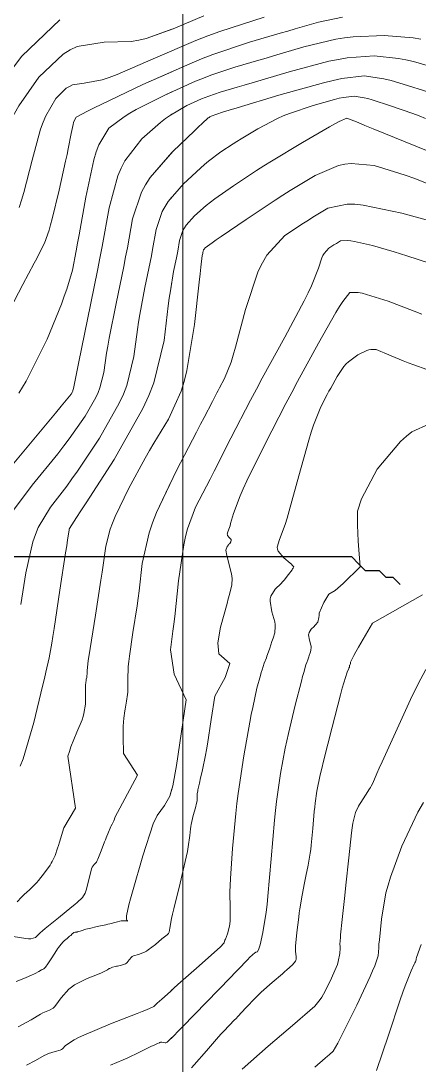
# Model space of a CAD drawing. Header units: millimetres. Extents: x 837475 to 838477, y 1189012 to 1191015.
# Drawn here: x 837853 to 837910.7, y 1190622.3 to 1190773.6 of the extents above; entities that cross this region are included whole.
import ezdxf

# ---------------------------------------------------------------- set-up
doc = ezdxf.new("R2010")
doc.units = ezdxf.units.MM
doc.header["$LTSCALE"] = 0.3
doc.layers.add('COORD', color=253, linetype='Continuous', lineweight=20)
doc.layers.add('DRENAJE', color=5, linetype='Continuous', lineweight=25)
doc.layers.add('COTAS 10', color=7, linetype='Continuous', lineweight=9, true_color=0x6e3e2d)
doc.layers.add('COTAS INT', color=7, linetype='Continuous', lineweight=5, true_color=0x9fa19f)

msp = doc.modelspace()

# ---------------------------------------------------------------- linework, layer by layer
at = {"layer": 'COORD'}
msp.add_line((837876.51, 1189013.87), (837876.51, 1191013.87), dxfattribs=at)
at = {"layer": 'COTAS 10'}
for points in [[(837899.66, 1190774.15), (837896.15, 1190773.46), (837892.79, 1190772.46), (837891.73, 1190772.15), (837890.62, 1190771.83), (837886.15, 1190770.54), (837880.85, 1190768.76), (837879.21, 1190768.12), (837877.5, 1190767.42), (837870.7, 1190764.39)], [(837874.92, 1190766.27), (837870.7, 1190764.39), (837864.79, 1190761.57), (837863.64, 1190761.01), (837862.7, 1190760.54), (837861.05, 1190759.66), (837860.77, 1190759.13), (837860.69, 1190758.9), (837860.62, 1190758.62), (837860.34, 1190757.3), (837859.91, 1190755.08), (837859.73, 1190754.24), (837859.53, 1190753.3), (837858.57, 1190749.07), (837857.57, 1190744.94), (837857.34, 1190744.05), (837857.12, 1190743.28), (837856.48, 1190741.43), (837855.67, 1190739.82), (837855.35, 1190739.21), (837854.98, 1190738.52), (837853.31, 1190735.4), (837851.38, 1190731.68)], [(837917.14, 1190752.74), (837910.26, 1190755.45), (837904.08, 1190758), (837902.89, 1190758.49), (837901.92, 1190758.89), (837900.26, 1190759.55), (837899.15, 1190759.04), (837898.52, 1190758.69), (837897.76, 1190758.26), (837893.83, 1190755.98), (837889.36, 1190753.29), (837888.25, 1190752.6), (837887.19, 1190751.93), (837883.83, 1190749.74), (837881.14, 1190747.83), (837880.5, 1190747.35), (837879.91, 1190746.89), (837878.18, 1190745.39), (837876.99, 1190744.01), (837876.74, 1190743.62), (837876.53, 1190743.23), (837876.05, 1190741.82), (837875.77, 1190740.26), (837875.68, 1190739.78), (837875.58, 1190739.28), (837875.18, 1190737.31), (837874.7, 1190734.49)], [(837874.92, 1190735.81), (837874.7, 1190734.49), (837874.55, 1190733.46), (837874.4, 1190732.32), (837873.8, 1190727.31), (837872.29, 1190721.18), (837871.57, 1190719.34), (837870.72, 1190717.44), (837866.55, 1190710.06), (837862.49, 1190703.79), (837861.72, 1190702.59), (837861.09, 1190701.62), (837860.09, 1190700.06), (837860.07, 1190700.02), (837860.06, 1190700.01), (837860.06, 1190700), (837860.05, 1190699.98), (837860.05, 1190699.94), (837860.05, 1190699.92), (837860.04, 1190699.9), (837860.03, 1190699.8), (837859.81, 1190698.39), (837859.69, 1190697.55), (837859.53, 1190696.51), (837858.71, 1190691.11), (837857.86, 1190685.53), (837857.68, 1190684.39), (837857.52, 1190683.41), (837857.14, 1190681.29), (837856.67, 1190679.24), (837856.45, 1190678.3), (837856.19, 1190677.2), (837854.93, 1190671.91), (837853.39, 1190666.65), (837852.95, 1190665.57)], [(837853.86, 1190622.24), (837855.15, 1190622.93), (837856.44, 1190623.66), (837856.76, 1190623.81), (837857.06, 1190623.94), (837858, 1190624.21), (837858.74, 1190624.43), (837858.91, 1190624.52), (837859.07, 1190624.63), (837859.53, 1190625.12), (837860.75, 1190625.94), (837861.4, 1190626.26), (837862.17, 1190626.61), (837866.05, 1190628.22), (837869.89, 1190629.74), (837870.63, 1190630.04), (837871.24, 1190630.29), (837872.29, 1190630.75), (837872.55, 1190630.99), (837872.67, 1190631.1), (837872.81, 1190631.22), (837873.46, 1190631.82), (837874.7, 1190632.94), (837875.21, 1190633.4), (837875.79, 1190633.92), (837878.48, 1190636.3), (837881.03, 1190638.56), (837881.51, 1190639), (837881.9, 1190639.36), (837882.51, 1190639.98), (837882.57, 1190640.24), (837882.61, 1190640.36), (837882.67, 1190640.51), (837882.98, 1190641.27), (837883.27, 1190642.38), (837883.32, 1190642.76), (837883.35, 1190643.16), (837883.35, 1190644.89), (837883.34, 1190647.4), (837883.38, 1190648.3), (837883.42, 1190649.3), (837883.7, 1190653.67), (837884.18, 1190658.74), (837884.35, 1190660.19), (837884.54, 1190661.65), (837885.36, 1190667.08), (837886.22, 1190671.97), (837886.43, 1190673.08), (837886.63, 1190674.1), (837887.25, 1190676.9), (837887.75, 1190678.76), (837887.86, 1190679.18), (837887.98, 1190679.55), (837888.31, 1190680.54), (837888.61, 1190681.31), (837888.69, 1190681.54), (837888.78, 1190681.78), (837889.1, 1190682.72), (837889.42, 1190683.67), (837889.5, 1190683.91), (837889.58, 1190684.14), (837889.83, 1190684.92), (837889.91, 1190685.83), (837889.87, 1190686.15), (837889.82, 1190686.5), (837889.41, 1190687.99), (837889.14, 1190689.51), (837889.17, 1190689.87), (837889.24, 1190690.22), (837889.88, 1190691.24), (837890.74, 1190692.09), (837890.96, 1190692.33), (837891.17, 1190692.56), (837891.84, 1190693.38), (837892.33, 1190694.05), (837892.42, 1190694.18), (837892.49, 1190694.29), (837892.6, 1190694.51), (837892.37, 1190694.74), (837892.23, 1190694.87), (837892.05, 1190695.02), (837891.13, 1190695.77), (837890.33, 1190696.74), (837890.24, 1190697.03), (837890.2, 1190697.33), (837890.5, 1190698.47), (837891.33, 1190700.61), (837891.62, 1190701.53), (837891.94, 1190702.6), (837893.32, 1190707.66), (837894.76, 1190712.84), (837895.11, 1190713.99), (837895.45, 1190715.01), (837896.5, 1190717.66), (837897.43, 1190719.45), (837897.68, 1190719.94), (837897.94, 1190720.41), (837898.85, 1190722.08), (837899.86, 1190723.55), (837900.18, 1190723.91), (837900.51, 1190724.23), (837901.87, 1190725.21), (837903.16, 1190725.83), (837903.46, 1190725.93), (837903.73, 1190726), (837904.5, 1190725.99), (837905.2, 1190725.72), (837905.43, 1190725.62), (837905.68, 1190725.52), (837906.69, 1190725.06), (837908.44, 1190724.34), (837909.16, 1190724.07), (837909.97, 1190723.76), (837913.73, 1190722.4)], [(837911.06, 1190639.75), (837910.35, 1190637.88), (837910.33, 1190637.67), (837910.33, 1190637.62), (837910.32, 1190637.59), (837910.32, 1190637.5), (837910.2, 1190637.24), (837910.13, 1190637.08), (837910.04, 1190636.89), (837909.58, 1190635.92), (837908.72, 1190633.75), (837908.39, 1190632.81), (837908.01, 1190631.73), (837906.3, 1190626.58), (837904.56, 1190621.47)], [(837874.7, 1190632.94), (837874.92, 1190633.15)]]:
    msp.add_lwpolyline(points, dxfattribs=at)
at = {"layer": 'COTAS INT'}
for points in [[(837879.57, 1190774.35), (837875.09, 1190772.49), (837871.21, 1190771.09), (837870.13, 1190770.84), (837869.04, 1190770.66), (837865.09, 1190770.54), (837861.21, 1190769.93), (837860.18, 1190769.45), (837859.17, 1190768.83), (837855.64, 1190765.45), (837852.73, 1190761.31), (837852.1, 1190760.22), (837851.55, 1190759.14), (837850.22, 1190755.41), (837849.17, 1190751.7), (837848.8, 1190750.62), (837848.39, 1190749.53)], [(837852.8, 1190746.58), (837853.14, 1190747.63), (837853.47, 1190748.75), (837854.67, 1190753.42), (837855.91, 1190757.93), (837856.28, 1190758.95), (837856.65, 1190759.88), (837858.09, 1190762.39), (837859.63, 1190763.87), (837860.08, 1190764.14), (837860.53, 1190764.35), (837862.23, 1190764.62), (837864.82, 1190765.08), (837865.84, 1190765.41), (837866.99, 1190765.84), (837872.23, 1190768.13), (837878.39, 1190770.8), (837880.12, 1190771.47), (837881.87, 1190772.11), (837888.27, 1190774.16)], [(837848.8, 1190762.75), (837853.19, 1190768.51), (837858.7, 1190773.79)], [(837874.92, 1190772.43), (837871.21, 1190771.09)], [(837910.99, 1190770.99), (837909.89, 1190771.16), (837905.66, 1190771.49), (837901.18, 1190771.32), (837899.93, 1190771.16), (837898.66, 1190770.96), (837894.04, 1190769.86), (837889.66, 1190768.56), (837888.56, 1190768.23), (837887.5, 1190767.92), (837884.04, 1190766.92), (837880.56, 1190765.75), (837879.48, 1190765.33), (837878.36, 1190764.87), (837873.9, 1190762.88), (837869.75, 1190760.77), (837868.83, 1190760.24), (837868, 1190759.73), (837865.81, 1190758.09), (837864.35, 1190755.64), (837863.97, 1190754.63), (837863.61, 1190753.48), (837862.44, 1190748.09), (837861.48, 1190742.61), (837861.26, 1190741.39), (837861.07, 1190740.31), (837860.52, 1190737.49), (837859.71, 1190734.76), (837859.34, 1190733.73), (837858.91, 1190732.59), (837856.84, 1190727.49), (837853.8, 1190721.42), (837852.76, 1190719.66)], [(837914.22, 1190766.47), (837909.94, 1190767.73), (837908.84, 1190767.98), (837907.77, 1190768.19), (837904.22, 1190768.57), (837900.33, 1190768.27), (837899.04, 1190768.05), (837897.66, 1190767.77), (837891.92, 1190766.27), (837886.54, 1190764.66), (837885.39, 1190764.31), (837884.37, 1190764.01), (837881.92, 1190763.3), (837880.27, 1190762.74), (837879.75, 1190762.54), (837879.22, 1190762.32), (837877.09, 1190761.37), (837874.71, 1190759.98), (837874.01, 1190759.47), (837873.29, 1190758.92), (837870.57, 1190756.52), (837868.13, 1190753.33), (837867.58, 1190752.28), (837867.1, 1190751.16), (837865.84, 1190746.52), (837864.83, 1190740.93), (837864.5, 1190739.22), (837864.15, 1190737.43), (837862.71, 1190730.35), (837861.44, 1190724.22), (837861.19, 1190723.02), (837860.99, 1190722.05), (837860.66, 1190720.35), (837860.58, 1190720.06), (837860.55, 1190719.97), (837860.51, 1190719.88), (837860.31, 1190719.52), (837858.89, 1190717.76), (837858.08, 1190716.78), (837857.1, 1190715.59), (837852.03, 1190709.52)], [(837874.92, 1190769.3), (837872.23, 1190768.13)], [(837912.78, 1190763.09), (837907.81, 1190764.66), (837906.68, 1190764.97), (837905.64, 1190765.22), (837902.78, 1190765.65), (837899.57, 1190765.26), (837898.31, 1190764.99), (837896.89, 1190764.66), (837890.44, 1190762.86), (837884.38, 1190761.03), (837883.21, 1190760.68), (837882.25, 1190760.38), (837880.61, 1190759.83), (837880.41, 1190759.71), (837880.36, 1190759.68), (837880.31, 1190759.65), (837880.17, 1190759.56), (837879.3, 1190758.76), (837878.8, 1190758.28), (837878.19, 1190757.7), (837875.05, 1190754.68), (837871.8, 1190750.91), (837871.12, 1190749.86), (837870.54, 1190748.8), (837869.24, 1190744.95), (837868.47, 1190740.71), (837868.22, 1190739.41), (837867.96, 1190738.04), (837866.86, 1190732.67), (837865.86, 1190727.64), (837865.64, 1190726.5), (837865.46, 1190725.47), (837865.04, 1190722.67), (837864.48, 1190720.43), (837864.22, 1190719.75), (837863.91, 1190719.05)], [(837873.9, 1190762.88), (837874.92, 1190763.34)], [(837911.69, 1190759.48), (837910.74, 1190759.85), (837909.81, 1190760.2), (837906.61, 1190761.34), (837903.94, 1190762.2), (837903.33, 1190762.36), (837902.79, 1190762.5), (837901.34, 1190762.73), (837899.79, 1190762.54), (837899.18, 1190762.41), (837898.5, 1190762.25), (837895.38, 1190761.38), (837891.96, 1190760.21), (837891.07, 1190759.85), (837890.22, 1190759.47), (837887.38, 1190758), (837884.94, 1190756.53), (837884.34, 1190756.16), (837883.78, 1190755.81), (837882, 1190754.65), (837880.22, 1190753.29), (837879.65, 1190752.82), (837879.05, 1190752.29), (837876.61, 1190750.03), (837874.39, 1190747.46), (837873.93, 1190746.74), (837873.53, 1190746.02), (837872.65, 1190743.39), (837872.12, 1190740.49), (837871.95, 1190739.59), (837871.77, 1190738.66), (837871.02, 1190734.99), (837870.28, 1190731.07), (837870.1, 1190729.98), (837869.93, 1190728.9), (837869.42, 1190724.99), (837868.38, 1190720.8), (837867.89, 1190719.53), (837867.3, 1190718.23), (837864.43, 1190713.15), (837861.23, 1190708.36), (837860.45, 1190707.23), (837859.7, 1190706.19), (837857.36, 1190703.15), (837855.55, 1190700.19), (837855.14, 1190699.19), (837854.77, 1190698.12), (837853.76, 1190693.6), (837853.03, 1190689.02)], [(837874.92, 1190760.1), (837874.71, 1190759.98)], [(837874.92, 1190754.53), (837871.8, 1190750.91)], [(837852.51, 1190645.94), (837853.15, 1190646.62), (837853.34, 1190646.8), (837853.53, 1190647), (837854.28, 1190647.69), (837855.1, 1190648.49), (837855.34, 1190648.75), (837855.58, 1190649.02), (837856.48, 1190650.12), (837857.28, 1190651.24), (837857.45, 1190651.51), (837857.6, 1190651.78), (837857.99, 1190652.62), (837858.34, 1190653.69), (837858.48, 1190654.1), (837858.62, 1190654.56), (837859.28, 1190656.63), (837860.97, 1190659.5), (837859.85, 1190667.03), (837860.07, 1190667.72), (837860.3, 1190668.39), (837861.17, 1190670.53), (837861.91, 1190672.33), (837862.06, 1190672.78), (837862.18, 1190673.21), (837862.39, 1190674.59), (837862.43, 1190675.68), (837862.43, 1190675.92), (837862.43, 1190676.14), (837862.43, 1190676.72), (837862.42, 1190677.13), (837862.42, 1190677.24), (837862.42, 1190677.34), (837862.45, 1190677.7), (837862.49, 1190678.03), (837862.51, 1190678.11), (837862.52, 1190678.2), (837862.58, 1190678.47), (837862.62, 1190678.77), (837862.63, 1190678.87), (837862.63, 1190678.97), (837862.63, 1190679.4), (837862.8, 1190680.92), (837862.92, 1190681.72), (837863.06, 1190682.67), (837863.84, 1190687.47), (837864.65, 1190692.56), (837864.83, 1190693.7), (837864.98, 1190694.73), (837865.34, 1190697.47), (837865.98, 1190699.97), (837866.31, 1190700.84), (837866.71, 1190701.79), (837868.69, 1190705.89), (837871.04, 1190710.23), (837871.67, 1190711.33), (837872.29, 1190712.4), (837874.44, 1190715.89), (837876.28, 1190719.96), (837876.7, 1190721.38), (837877.09, 1190722.93), (837878.18, 1190729.63), (837878.87, 1190735.75), (837879.01, 1190736.94), (837879.12, 1190737.92), (837879.33, 1190739.63), (837879.39, 1190739.9), (837879.4, 1190739.97), (837879.42, 1190740.04), (837879.45, 1190740.25), (837879.52, 1190740.45), (837879.55, 1190740.5), (837879.59, 1190740.55), (837879.75, 1190740.74), (837880.78, 1190741.48), (837881.35, 1190741.89), (837882.06, 1190742.37), (837885.67, 1190744.83), (837889.9, 1190747.64), (837891, 1190748.35), (837892.07, 1190749.03), (837895.67, 1190751.23), (837899.05, 1190752.67), (837899.98, 1190752.87), (837900.91, 1190752.98), (837904.24, 1190752.65), (837907.8, 1190751.57), (837908.86, 1190751.2), (837909.97, 1190750.81), (837914.24, 1190749.13)], [(837913.68, 1190744.25), (837908.23, 1190745.75), (837902.66, 1190746.92), (837901.43, 1190747.04), (837900.34, 1190747.07), (837897.5, 1190746.48), (837895.36, 1190745.17), (837894.7, 1190744.75), (837894.01, 1190744.3), (837891.31, 1190742.5), (837888.67, 1190739.67), (837888.03, 1190738.57), (837887.43, 1190737.34), (837885.59, 1190731.78), (837884.16, 1190726.33), (837883.82, 1190725.17), (837883.5, 1190724.16), (837882.57, 1190721.78), (837881.83, 1190720.42), (837881.63, 1190720.05), (837881.44, 1190719.7), (837880.79, 1190718.44), (837879.62, 1190716.16), (837879.09, 1190715.16), (837878.48, 1190713.99), (837875.58, 1190708.44), (837872.71, 1190702.35)], [(837874.39, 1190747.46), (837874.92, 1190748.07)], [(837912.37, 1190738.45), (837908.97, 1190739.59), (837908.05, 1190739.88), (837907.15, 1190740.16), (837903.97, 1190741.06), (837901.37, 1190741.67), (837900.83, 1190741.76), (837900.36, 1190741.82), (837899.33, 1190741.73), (837898.76, 1190741.38), (837898.58, 1190741.27), (837898.4, 1190741.15), (837897.68, 1190740.67), (837896.97, 1190739.91), (837896.8, 1190739.62), (837896.64, 1190739.29), (837896.15, 1190737.8), (837895.14, 1190735.22), (837894.66, 1190734.2), (837894.08, 1190733.05), (837891.28, 1190727.8), (837888.02, 1190721.84), (837887.17, 1190720.24), (837886.33, 1190718.66), (837883.48, 1190713.15), (837881.03, 1190708.35), (837880.46, 1190707.22), (837879.92, 1190706.18), (837878.35, 1190703.15), (837877.19, 1190700.01), (837876.91, 1190698.9), (837876.66, 1190697.69), (837875.9, 1190692.45), (837875.34, 1190687.31), (837875.21, 1190686.17), (837875.08, 1190685.15), (837874.7, 1190682.45), (837875.24, 1190678.95), (837876.99, 1190675.21), (837875.61, 1190665.67), (837875.04, 1190662.72), (837874.61, 1190661.26)], [(837852.66, 1190627.8), (837854.52, 1190628.84), (837855.91, 1190629.66), (837856.21, 1190629.82), (837856.49, 1190629.95), (837857.18, 1190630.21), (837857.73, 1190630.53), (837857.92, 1190630.71), (837858.11, 1190630.93), (837858.9, 1190632.03), (837860, 1190633.28), (837860.39, 1190633.58), (837860.82, 1190633.88), (837862.67, 1190634.8), (837864.39, 1190635.5), (837864.74, 1190635.64), (837865.03, 1190635.77), (837865.61, 1190636.08), (837865.85, 1190636.25), (837865.93, 1190636.28), (837866.01, 1190636.32), (837866.33, 1190636.44), (837866.75, 1190636.55), (837866.88, 1190636.58), (837867.03, 1190636.62), (837867.64, 1190636.75), (837868.21, 1190636.95), (837868.34, 1190637.03), (837868.45, 1190637.12), (837868.73, 1190637.51), (837869.06, 1190637.92), (837869.19, 1190638.01), (837869.35, 1190638.09), (837870.07, 1190638.31), (837870.97, 1190638.64), (837871.24, 1190638.78), (837871.51, 1190638.95), (837872.55, 1190639.75), (837873.46, 1190640.55), (837873.66, 1190640.71), (837873.83, 1190640.85), (837874.23, 1190641.12), (837874.43, 1190641.34), (837874.47, 1190641.44), (837874.51, 1190641.55), (837874.61, 1190642.1), (837874.89, 1190643.51), (837875.03, 1190644.16), (837875.21, 1190644.93), (837876.11, 1190648.64), (837877, 1190652.41), (837877.17, 1190653.21), (837877.3, 1190653.9), (837877.52, 1190655.52), (837877.6, 1190656.52), (837877.65, 1190656.83), (837877.71, 1190657.16), (837878.03, 1190658.43), (837878.35, 1190659.56), (837878.41, 1190659.79), (837878.46, 1190659.98), (837878.55, 1190660.4), (837878.57, 1190660.59), (837878.57, 1190660.64), (837878.57, 1190660.69), (837878.57, 1190660.89), (837878.57, 1190661.12), (837878.57, 1190661.2), (837878.57, 1190661.28), (837878.61, 1190661.62), (837878.66, 1190661.99), (837878.68, 1190662.08), (837878.7, 1190662.18), (837878.77, 1190662.53), (837878.91, 1190663.13), (837878.97, 1190663.38), (837879.04, 1190663.68), (837879.36, 1190665.08), (837879.79, 1190667.2), (837879.92, 1190667.95), (837880.06, 1190668.77), (837880.62, 1190672.34), (837881.13, 1190675.73), (837882.63, 1190678.43), (837883.32, 1190680.5), (837881.71, 1190681.88), (837881.6, 1190683.49), (837881.96, 1190685.73), (837882.91, 1190689.15), (837883.1, 1190689.87), (837883.27, 1190690.49), (837883.63, 1190691.88), (837883.66, 1190692.8), (837883.62, 1190693.12), (837883.57, 1190693.47), (837883.18, 1190694.96), (837882.82, 1190696.36), (837882.78, 1190696.65), (837882.76, 1190696.9), (837882.91, 1190697.46), (837883.18, 1190697.73), (837883.24, 1190697.8), (837883.31, 1190697.88), (837883.48, 1190698.12), (837883.53, 1190698.36), (837883.51, 1190698.43), (837883.48, 1190698.5), (837883.23, 1190698.76), (837882.98, 1190699.05), (837882.96, 1190699.14), (837882.94, 1190699.23), (837883.03, 1190699.56), (837883.27, 1190700.18), (837883.35, 1190700.44), (837883.44, 1190700.75), (837883.84, 1190702.21), (837884.81, 1190704.79), (837885.26, 1190705.81), (837885.79, 1190706.96), (837888.37, 1190712.21), (837891.45, 1190718.18), (837892.29, 1190719.78), (837893.14, 1190721.37), (837896.16, 1190726.93), (837898.69, 1190731.35), (837899.22, 1190732.22), (837899.68, 1190732.94), (837900.72, 1190734.26), (837901.92, 1190734.25), (837902.47, 1190734.14), (837903.11, 1190733.98), (837906.24, 1190732.99), (837910.05, 1190731.57), (837911.12, 1190731.13)], [(837863.91, 1190719.05), (837862.37, 1190716.34), (837860.06, 1190713.06), (837859.27, 1190712.01), (837858.4, 1190710.89), (837854.69, 1190706.34), (837851.26, 1190701.72)], [(837874.92, 1190716.96), (837874.44, 1190715.89)], [(837912.27, 1190715.21), (837909.7, 1190714.08), (837908.9, 1190713.44), (837908.05, 1190712.66), (837904.67, 1190708.64), (837902.39, 1190704.33), (837901.84, 1190702.57), (837901.84, 1190700.53), (837901.93, 1190698.21), (837902.21, 1190694.51), (837899.74, 1190692.07), (837898.59, 1190691.08), (837897.67, 1190690.52), (837896.92, 1190689.31), (837896.25, 1190687.75), (837896.25, 1190687.43), (837896.23, 1190687.15), (837896.05, 1190686.48), (837895.72, 1190686.08), (837895.62, 1190685.97), (837895.52, 1190685.86), (837895.1, 1190685.45), (837894.79, 1190684.95), (837894.75, 1190684.78), (837894.74, 1190684.61), (837894.87, 1190683.87), (837895.07, 1190683.15), (837895.09, 1190682.98), (837895.11, 1190682.82), (837895.07, 1190682.38), (837894.95, 1190682.01), (837894.91, 1190681.89), (837894.87, 1190681.78), (837894.72, 1190681.32), (837894.56, 1190680.86), (837894.52, 1190680.75), (837894.48, 1190680.64), (837894.34, 1190680.26), (837894.02, 1190679.16), (837893.86, 1190678.59), (837893.68, 1190677.9), (837892.78, 1190674.44), (837891.8, 1190670.35), (837891.56, 1190669.27), (837891.34, 1190668.21), (837890.65, 1190664.53), (837890.08, 1190660.47), (837889.93, 1190659.17), (837889.79, 1190657.78), (837889.3, 1190652.14), (837888.84, 1190646.76), (837888.71, 1190645.54), (837888.58, 1190644.45), (837888.11, 1190641.47), (837887.7, 1190639.71), (837887.61, 1190639.38), (837887.53, 1190639.11), (837887.32, 1190638.7), (837887.11, 1190638.64), (837887.04, 1190638.59), (837886.95, 1190638.54), (837886.58, 1190638.23), (837886.19, 1190637.85), (837886.09, 1190637.76), (837886, 1190637.66), (837885.71, 1190637.35), (837884.68, 1190636.25), (837884.11, 1190635.67), (837883.43, 1190634.96), (837879.95, 1190631.37), (837876.48, 1190627.82), (837875.8, 1190627.13), (837875.25, 1190626.56), (837874.26, 1190625.6), (837874.05, 1190625.5), (837873.99, 1190625.49), (837873.93, 1190625.49), (837873.67, 1190625.52), (837873.45, 1190625.57), (837873.4, 1190625.58), (837873.36, 1190625.58), (837873.26, 1190625.57), (837873.16, 1190625.52), (837873.12, 1190625.5), (837873.07, 1190625.48), (837872.83, 1190625.39), (837872.24, 1190625.12), (837871.97, 1190625), (837871.66, 1190624.84), (837870.14, 1190624.1), (837868.55, 1190623.33), (837868.19, 1190623.16), (837867.86, 1190623.02), (837866.97, 1190622.65), (837866.05, 1190622.25)], [(837874.92, 1190707.05), (837872.71, 1190702.35), (837872.12, 1190700.85), (837871.63, 1190699.43), (837870.62, 1190694.96), (837870.16, 1190691.02), (837870.02, 1190689.93), (837869.87, 1190688.85), (837869.27, 1190684.96), (837868.77, 1190681.53), (837868.68, 1190680.75), (837868.61, 1190680.04), (837868.53, 1190678.05), (837868.55, 1190676.66), (837868.54, 1190676.32), (837868.51, 1190676), (837868.37, 1190675.03), (837868.19, 1190674.15), (837868.14, 1190673.88), (837868.1, 1190673.61), (837867.96, 1190672.54), (837867.87, 1190671.37), (837867.85, 1190671.03), (837867.85, 1190670.68), (837867.88, 1190669.36), (837867.92, 1190667.89), (837867.92, 1190667.44), (837869.96, 1190664.28), (837866.68, 1190658.15), (837866.59, 1190657.89), (837866.52, 1190657.67), (837866.29, 1190657.18), (837866.1, 1190656.86), (837866.04, 1190656.74), (837865.98, 1190656.61), (837865.73, 1190656.02), (837865.4, 1190655.2), (837865.29, 1190654.92), (837865.18, 1190654.61), (837864.69, 1190653.31), (837864.2, 1190652.13), (837864.09, 1190651.9), (837863.98, 1190651.7), (837863.66, 1190651.34), (837863.38, 1190650.95), (837863.3, 1190650.73), (837863.22, 1190650.47), (837862.91, 1190649.15), (837862.57, 1190647.76), (837862.46, 1190647.46), (837862.36, 1190647.2), (837861.97, 1190646.54), (837861.2, 1190645.83), (837860.85, 1190645.54), (837860.44, 1190645.2), (837858.49, 1190643.62), (837856.56, 1190642.05), (837856.17, 1190641.72), (837855.84, 1190641.44), (837855.14, 1190640.78), (837854.47, 1190640.57), (837854.15, 1190640.58), (837853.78, 1190640.6), (837851.94, 1190640.91)], [(837877.75, 1190621.84), (837878.17, 1190622.29), (837879.95, 1190624.33), (837881.67, 1190626.34), (837882.05, 1190626.77), (837882.39, 1190627.15), (837883.25, 1190628.04), (837883.97, 1190628.75), (837884.22, 1190629.01), (837884.49, 1190629.3), (837885.65, 1190630.57), (837887.02, 1190632.01), (837887.42, 1190632.41), (837887.84, 1190632.81), (837889.45, 1190634.24), (837890.93, 1190635.5), (837891.26, 1190635.79), (837891.56, 1190636.05), (837892.38, 1190636.79), (837892.83, 1190637.31), (837892.9, 1190637.45), (837892.95, 1190637.57), (837892.92, 1190637.98), (837892.82, 1190638.74), (837892.82, 1190639.09), (837892.84, 1190639.49), (837893.02, 1190641.46), (837893.3, 1190643.72), (837893.38, 1190644.32), (837893.47, 1190644.9), (837893.8, 1190646.88), (837894.15, 1190648.69), (837894.25, 1190649.17), (837894.34, 1190649.63), (837894.67, 1190651.22), (837894.97, 1190652.97), (837895.05, 1190653.53), (837895.12, 1190654.13), (837895.34, 1190656.58), (837895.56, 1190659.04), (837895.62, 1190659.64), (837895.68, 1190660.21), (837895.93, 1190661.97), (837896.43, 1190664.33), (837896.65, 1190665.27), (837896.9, 1190666.34), (837898.13, 1190671.25), (837899.36, 1190675.95), (837899.61, 1190676.9), (837899.83, 1190677.69), (837900.31, 1190679.23), (837900.51, 1190679.67), (837900.55, 1190679.75), (837900.58, 1190679.82), (837900.65, 1190679.94), (837900.66, 1190679.97), (837900.66, 1190679.98), (837900.66, 1190679.99), (837900.66, 1190680.03), (837900.64, 1190680.07), (837900.64, 1190680.09), (837900.64, 1190680.1), (837900.65, 1190680.15), (837900.68, 1190680.21), (837900.68, 1190680.23), (837900.7, 1190680.25), (837900.75, 1190680.34), (837900.79, 1190680.45), (837900.8, 1190680.49), (837900.81, 1190680.52), (837900.81, 1190680.67), (837901.29, 1190681.64), (837901.59, 1190682.19), (837901.98, 1190682.86), (837903.98, 1190686.33), (837911.22, 1190690.45)], [(837885.11, 1190621.68), (837888.88, 1190625), (837892.73, 1190628.28), (837893.52, 1190628.96), (837894.19, 1190629.54), (837895.65, 1190630.82), (837896.41, 1190631.76), (837896.64, 1190632.13), (837896.89, 1190632.55), (837897.87, 1190634.44), (837898.73, 1190636.39), (837898.9, 1190636.84), (837899.03, 1190637.26), (837899.27, 1190638.44), (837899.29, 1190639.2), (837899.3, 1190639.35), (837899.29, 1190639.48), (837899.27, 1190639.73), (837899.3, 1190640.33), (837899.33, 1190640.69), (837899.37, 1190641.12), (837899.61, 1190643.35), (837899.94, 1190646.39), (837900.04, 1190647.34), (837900.14, 1190648.33), (837900.54, 1190652.3), (837900.94, 1190655.91), (837901.05, 1190656.67), (837901.16, 1190657.33), (837901.54, 1190658.88), (837901.98, 1190659.79), (837902.13, 1190660.06), (837902.29, 1190660.34), (837902.96, 1190661.38), (837903.57, 1190662.31), (837903.7, 1190662.51), (837903.8, 1190662.69), (837904.02, 1190663.14), (837904.61, 1190664.53), (837904.96, 1190665.29), (837905.38, 1190666.23), (837907.54, 1190670.99), (837909.76, 1190675.77), (837910.22, 1190676.72), (837910.6, 1190677.51), (837911.72, 1190679.63)], [(837874.92, 1190662.32), (837874.61, 1190661.26), (837873.83, 1190659.88), (837872.79, 1190658.42), (837872.21, 1190657.25), (837870.72, 1190652.61), (837869.23, 1190647.39), (837868.94, 1190646.35), (837868.71, 1190645.5), (837868.35, 1190643.9), (837868.36, 1190643.54), (837868.36, 1190643.47), (837868.37, 1190643.41), (837868.4, 1190643.28), (837868.45, 1190643.23), (837868.47, 1190643.21), (837868.51, 1190643.16), (837868.49, 1190643.14), (837868.47, 1190643.14), (837868.44, 1190643.15), (837868.25, 1190643.19), (837867.89, 1190643.19), (837867.75, 1190643.18), (837867.59, 1190643.15), (837866.86, 1190642.98), (837865.93, 1190642.75), (837865.64, 1190642.68), (837865.33, 1190642.61), (837864.12, 1190642.34), (837862.97, 1190642.08), (837862.71, 1190642.01), (837862.46, 1190641.95), (837861.78, 1190641.74), (837861.32, 1190641.59), (837861.22, 1190641.56), (837861.13, 1190641.54), (837860.92, 1190641.52), (837860.77, 1190641.5), (837860.72, 1190641.48), (837860.68, 1190641.45), (837860.5, 1190641.29), (837860.26, 1190641.07), (837860.19, 1190641), (837860.1, 1190640.93), (837859.74, 1190640.63), (837859.36, 1190640.3), (837859.27, 1190640.21), (837859.18, 1190640.12), (837858.88, 1190639.8), (837858.51, 1190639.29), (837858.37, 1190639.09), (837858.22, 1190638.86), (837857.53, 1190637.8), (837856.87, 1190636.81), (837856.73, 1190636.61), (837856.62, 1190636.46), (837856.36, 1190636.2), (837856.18, 1190636.14), (837856.11, 1190636.1), (837856.03, 1190636.06), (837855.67, 1190635.84), (837855.11, 1190635.54), (837854.91, 1190635.44), (837854.69, 1190635.34), (837853.72, 1190634.9), (837852.34, 1190634.39)], [(837895.62, 1190621.97), (837897.13, 1190623.26), (837897.45, 1190623.53), (837897.71, 1190623.76), (837898.29, 1190624.26), (837898.97, 1190625.44), (837899.31, 1190626.1), (837899.71, 1190626.9), (837901.7, 1190630.97), (837903.64, 1190635.1), (837904.01, 1190635.94), (837904.31, 1190636.65), (837904.8, 1190638.1), (837904.89, 1190639.28), (837904.93, 1190639.81), (837904.99, 1190640.43), (837905.28, 1190643.41), (837905.94, 1190647.21), (837906.24, 1190648.34), (837906.58, 1190649.5), (837908.22, 1190653.99), (837910.57, 1190658.91), (837911.37, 1190660.34)], [(837874.89, 1190643.51), (837874.92, 1190643.68)], [(837874.92, 1190626.25), (837874.26, 1190625.6)]]:
    msp.add_lwpolyline(points, dxfattribs=at)
at = {"layer": 'DRENAJE'}
msp.add_polyline3d([(837907.98, 1190691.92, 0), (837906.98, 1190692.92, 0), (837905.98, 1190692.92, 0), (837904.98, 1190693.92, 0), (837902.98, 1190693.92, 0), (837901.98, 1190694.92, 0), (837900.98, 1190695.92, 0), (837825.01, 1190695.92, 0)], dxfattribs=at)

doc.saveas('drawing.dxf')
